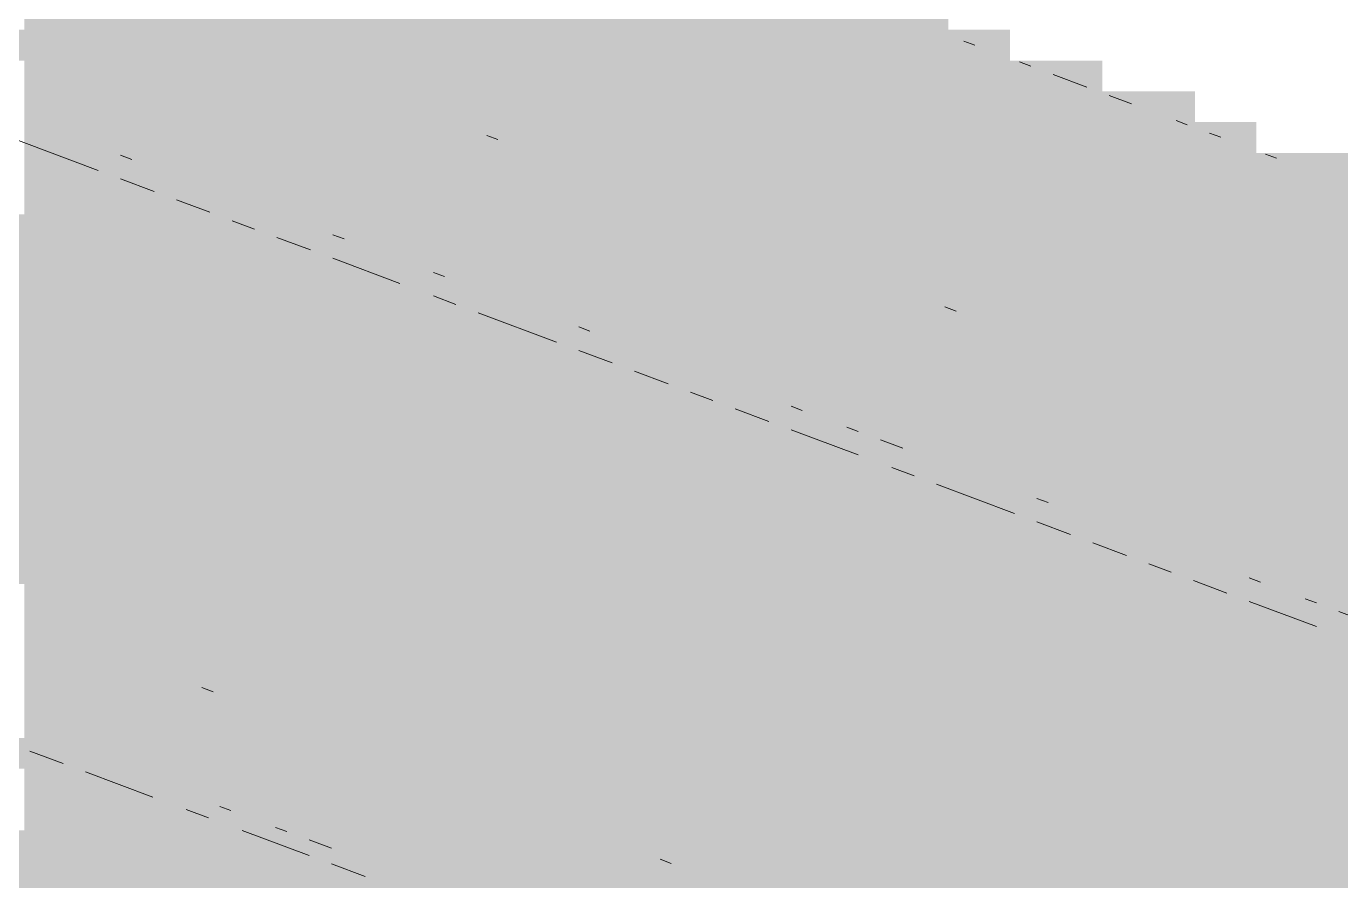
# Paper-space layout '03 3D Building and Roof' of a CAD drawing. Header units: millimetres. Extents: x 5 to 415, y 5 to 292.
# Drawn here: x 186.5 to 193.81, y 107.26 to 112.02 of the extents above; entities that cross this region are included whole.
import ezdxf

# ---------------------------------------------------------------- set-up
doc = ezdxf.new("R2010")
doc.units = ezdxf.units.MM
doc.layers.add('EXISTING', color=7, linetype='Continuous')
doc.layers.add('IMAGES', color=7, linetype='Continuous')

# ---------------------------------------------------------------- blocks, each defined once
blk = doc.blocks.new('SHEET_03')
at = {"layer": 'EXISTING', "color": 250, "lineweight": 9}
for p, q in [((191.715, 111.9367), (191.7772, 111.9134)), ((192.0258, 111.8203), (192.088, 111.797)), ((192.2123, 111.7504), (192.3988, 111.6806)), ((192.5231, 111.634), (192.6475, 111.5874)), ((186.8993, 111.2166), (186.2153, 111.4728)), ((192.8961, 111.4943), (192.9583, 111.471)), ((189.1229, 111.3887), (189.0607, 111.412)), ((193.0826, 111.4244), (193.1448, 111.4011)), ((187.0237, 111.3011), (187.0858, 111.2778)), ((193.3934, 111.308), (193.4556, 111.2847)), ((187.2102, 111.1001), (187.0237, 111.17)), ((187.5211, 110.9836), (187.3345, 111.0535)), ((187.7698, 110.8905), (187.6454, 110.937)), ((188.0807, 110.774), (187.8941, 110.8439)), ((188.205, 110.8585), (188.2672, 110.8352)), ((188.5781, 110.5877), (188.205, 110.7274)), ((188.7646, 110.6489), (188.8268, 110.6256)), ((188.889, 110.4712), (188.7646, 110.5178)), ((189.4486, 110.2616), (189.0133, 110.4246)), ((191.6722, 110.4337), (191.61, 110.457)), ((189.5729, 110.3461), (189.6351, 110.3228)), ((189.7595, 110.1451), (189.5729, 110.215)), ((190.0704, 110.0287), (189.8838, 110.0985)), ((190.3191, 109.9355), (190.1947, 109.9821)), ((190.63, 109.819), (190.4434, 109.8889)), ((190.7543, 109.9035), (190.8165, 109.8803)), ((191.1274, 109.6327), (190.7543, 109.7724)), ((191.0652, 109.7871), (191.1274, 109.7638)), ((191.2517, 109.7172), (191.3761, 109.6706)), ((191.4383, 109.5162), (191.3139, 109.5628)), ((191.9979, 109.3066), (191.5626, 109.4696)), ((192.1222, 109.3911), (192.1844, 109.3678)), ((192.3088, 109.1901), (192.1222, 109.26)), ((192.6197, 109.0737), (192.4331, 109.1435)), ((192.8684, 108.9805), (192.744, 109.0271)), ((193.1793, 108.864), (192.9927, 108.9339)), ((193.3036, 108.9486), (193.3658, 108.9253)), ((193.6767, 108.6777), (193.3036, 108.8175)), ((193.6145, 108.8321), (193.6767, 108.8088)), ((193.801, 108.7622), (193.9254, 108.7156)), ((187.5384, 108.3144), (187.4763, 108.3377)), ((186.7052, 107.9149), (186.5187, 107.9847)), ((187.2026, 107.7285), (186.8296, 107.8683)), ((187.5135, 107.6121), (187.3892, 107.6587)), ((187.5757, 107.6762), (187.6379, 107.6529)), ((188.0731, 107.4024), (187.7, 107.5422)), ((187.8866, 107.5597), (187.9488, 107.5364)), ((188.0731, 107.4898), (188.1975, 107.4433)), ((188.384, 107.286), (188.1975, 107.3559)), ((190.0877, 107.3594), (190.0256, 107.3827))]:
    blk.add_line(p, q, dxfattribs=at)
at = {"layer": 'IMAGES', "color": 7}
for points in [[(186.4889, 112), (186.6603, 112), (186.4889, 112.1714), (186.6603, 112.1714)], [(186.6603, 112), (186.8316, 112), (186.6603, 112.1714), (186.8316, 112.1714)], [(186.8316, 112), (187.003, 112), (186.8316, 112.1714), (187.003, 112.1714)], [(187.003, 112), (187.1743, 112), (187.003, 112.1714), (187.1743, 112.1714)], [(187.1743, 112), (187.3457, 112), (187.1743, 112.1714), (187.3457, 112.1714)], [(187.3457, 112), (187.5171, 112), (187.3457, 112.1714), (187.5171, 112.1714)], [(187.5171, 112), (188.0312, 112), (187.5171, 112.1714), (188.0312, 112.1714)], [(188.0312, 111.8286), (188.2025, 111.8286), (188.0312, 112.1714), (188.2025, 112.1714)], [(188.2025, 112), (190.6016, 112), (188.2025, 112.1714), (190.6016, 112.1714)], [(190.6016, 112), (190.9443, 112), (190.6016, 112.1714), (190.9443, 112.1714)], [(190.9443, 111.8286), (191.1157, 111.8286), (190.9443, 112.1714), (191.1157, 112.1714)], [(191.1157, 112), (191.2871, 112), (191.1157, 112.1714), (191.2871, 112.1714)], [(191.2871, 112), (191.4584, 112), (191.2871, 112.1714), (191.4584, 112.1714)], [(191.4584, 112), (191.6298, 112), (191.4584, 112.1714), (191.6298, 112.1714)], [(185.9748, 111.8286), (187.003, 111.8286), (185.9748, 112), (187.003, 112)], [(187.003, 111.8286), (187.1743, 111.8286), (187.003, 112), (187.1743, 112)], [(187.1743, 111.8286), (187.3457, 111.8286), (187.1743, 112), (187.3457, 112)], [(187.3457, 111.8286), (187.5171, 111.8286), (187.3457, 112), (187.5171, 112)], [(187.5171, 111.8286), (187.6884, 111.8286), (187.5171, 112), (187.6884, 112)], [(187.6884, 111.8286), (187.8598, 111.8286), (187.6884, 112), (187.8598, 112)], [(187.8598, 111.8286), (188.0312, 111.8286), (187.8598, 112), (188.0312, 112)], [(188.2025, 111.8286), (188.3739, 111.8286), (188.2025, 112), (188.3739, 112)], [(188.3739, 111.8286), (188.5453, 111.8286), (188.3739, 112), (188.5453, 112)], [(188.5453, 111.8286), (190.9443, 111.8286), (188.5453, 112), (190.9443, 112)], [(191.1157, 111.8286), (191.4584, 111.8286), (191.1157, 112), (191.4584, 112)], [(191.4584, 111.8286), (191.8012, 111.8286), (191.4584, 112), (191.8012, 112)], [(191.8012, 111.8286), (191.9725, 111.8286), (191.8012, 112), (191.9725, 112)], [(186.4889, 111.6571), (187.3457, 111.6571), (186.4889, 111.8286), (187.3457, 111.8286)], [(187.3457, 111.6571), (187.8598, 111.6571), (187.3457, 111.8286), (187.8598, 111.8286)], [(187.8598, 111.6571), (188.0312, 111.6571), (187.8598, 111.8286), (188.0312, 111.8286)], [(188.0312, 111.6571), (188.2025, 111.6571), (188.0312, 111.8286), (188.2025, 111.8286)], [(188.2025, 111.6571), (188.3739, 111.6571), (188.2025, 111.8286), (188.3739, 111.8286)], [(188.3739, 111.6571), (188.5453, 111.6571), (188.3739, 111.8286), (188.5453, 111.8286)], [(188.5453, 111.6571), (188.888, 111.6571), (188.5453, 111.8286), (188.888, 111.8286)], [(188.888, 111.6571), (189.0593, 111.6571), (188.888, 111.8286), (189.0593, 111.8286)], [(189.0593, 111.6571), (191.4584, 111.6571), (189.0593, 111.8286), (191.4584, 111.8286)], [(191.4584, 111.6571), (191.9725, 111.6571), (191.4584, 111.8286), (191.9725, 111.8286)], [(191.9725, 111.6571), (192.1439, 111.6571), (191.9725, 111.8286), (192.1439, 111.8286)], [(192.1439, 111.6571), (192.3152, 111.6571), (192.1439, 111.8286), (192.3152, 111.8286)], [(192.3152, 111.6571), (192.4866, 111.6571), (192.3152, 111.8286), (192.4866, 111.8286)], [(186.4889, 111.4857), (186.6603, 111.4857), (186.4889, 111.6571), (186.6603, 111.6571)], [(186.6603, 111.4857), (186.8316, 111.4857), (186.6603, 111.6571), (186.8316, 111.6571)], [(186.8316, 111.3143), (187.003, 111.3143), (186.8316, 111.6571), (187.003, 111.6571)], [(187.003, 111.4857), (187.1743, 111.4857), (187.003, 111.6571), (187.1743, 111.6571)], [(187.1743, 111.4857), (188.0312, 111.4857), (187.1743, 111.6571), (188.0312, 111.6571)], [(188.0312, 111.4857), (188.2025, 111.4857), (188.0312, 111.6571), (188.2025, 111.6571)], [(188.2025, 111.4857), (188.3739, 111.4857), (188.2025, 111.6571), (188.3739, 111.6571)], [(188.3739, 111.4857), (188.5453, 111.4857), (188.3739, 111.6571), (188.5453, 111.6571)], [(188.5453, 111.4857), (188.7166, 111.4857), (188.5453, 111.6571), (188.7166, 111.6571)], [(188.7166, 111.4857), (188.888, 111.4857), (188.7166, 111.6571), (188.888, 111.6571)], [(188.888, 111.4857), (189.4021, 111.4857), (188.888, 111.6571), (189.4021, 111.6571)], [(189.4021, 111.4857), (191.8012, 111.4857), (189.4021, 111.6571), (191.8012, 111.6571)], [(191.8012, 111.4857), (191.9725, 111.4857), (191.8012, 111.6571), (191.9725, 111.6571)], [(191.9725, 111.4857), (192.3152, 111.4857), (191.9725, 111.6571), (192.3152, 111.6571)], [(192.3152, 111.4857), (192.4866, 111.4857), (192.3152, 111.6571), (192.4866, 111.6571)], [(192.4866, 111.4857), (192.658, 111.4857), (192.4866, 111.6571), (192.658, 111.6571)], [(192.658, 111.4857), (192.8293, 111.4857), (192.658, 111.6571), (192.8293, 111.6571)], [(192.8293, 111.4857), (193.0007, 111.4857), (192.8293, 111.6571), (193.0007, 111.6571)], [(186.4889, 111.1429), (186.8316, 111.1429), (186.4889, 111.4857), (186.8316, 111.4857)], [(187.003, 111.3143), (187.1743, 111.3143), (187.003, 111.4857), (187.1743, 111.4857)], [(187.1743, 111.3143), (187.5171, 111.3143), (187.1743, 111.4857), (187.5171, 111.4857)], [(187.5171, 111.3143), (188.3739, 111.3143), (187.5171, 111.4857), (188.3739, 111.4857)], [(188.3739, 111.3143), (188.5453, 111.3143), (188.3739, 111.4857), (188.5453, 111.4857)], [(188.5453, 111.3143), (188.888, 111.3143), (188.5453, 111.4857), (188.888, 111.4857)], [(188.888, 111.3143), (189.0593, 111.3143), (188.888, 111.4857), (189.0593, 111.4857)], [(189.0593, 111.3143), (189.2307, 111.3143), (189.0593, 111.4857), (189.2307, 111.4857)], [(189.2307, 111.3143), (189.4021, 111.3143), (189.2307, 111.4857), (189.4021, 111.4857)], [(189.4021, 111.3143), (189.7448, 111.3143), (189.4021, 111.4857), (189.7448, 111.4857)], [(189.7448, 111.3143), (192.3152, 111.3143), (189.7448, 111.4857), (192.3152, 111.4857)], [(192.3152, 111.3143), (193.0007, 111.3143), (192.3152, 111.4857), (193.0007, 111.4857)], [(193.0007, 111.3143), (193.1721, 111.3143), (193.0007, 111.4857), (193.1721, 111.4857)], [(193.1721, 111.3143), (193.3434, 111.3143), (193.1721, 111.4857), (193.3434, 111.4857)], [(186.8316, 111.1429), (187.003, 111.1429), (186.8316, 111.3143), (187.003, 111.3143)], [(187.003, 111.1429), (187.1743, 111.1429), (187.003, 111.3143), (187.1743, 111.3143)], [(187.1743, 111.1429), (187.3457, 111.1429), (187.1743, 111.3143), (187.3457, 111.3143)], [(187.3457, 111.1429), (187.5171, 111.1429), (187.3457, 111.3143), (187.5171, 111.3143)], [(187.5171, 111.1429), (187.8598, 111.1429), (187.5171, 111.3143), (187.8598, 111.3143)], [(187.8598, 111.1429), (188.888, 111.1429), (187.8598, 111.3143), (188.888, 111.3143)], [(188.888, 111.1429), (189.0593, 111.1429), (188.888, 111.3143), (189.0593, 111.3143)], [(189.0593, 111.1429), (189.2307, 111.1429), (189.0593, 111.3143), (189.2307, 111.3143)], [(189.2307, 111.1429), (189.4021, 111.1429), (189.2307, 111.3143), (189.4021, 111.3143)], [(189.4021, 111.1429), (189.5734, 111.1429), (189.4021, 111.3143), (189.5734, 111.3143)], [(189.5734, 111.1429), (189.7448, 111.1429), (189.5734, 111.3143), (189.7448, 111.3143)], [(189.7448, 111.1429), (190.2589, 111.1429), (189.7448, 111.3143), (190.2589, 111.3143)], [(190.2589, 111.1429), (190.4302, 111.1429), (190.2589, 111.3143), (190.4302, 111.3143)], [(190.4302, 111.1429), (193.0007, 111.1429), (190.4302, 111.3143), (193.0007, 111.3143)], [(193.0007, 111.1429), (193.1721, 111.1429), (193.0007, 111.3143), (193.1721, 111.3143)], [(193.1721, 111.1429), (193.3434, 111.1429), (193.1721, 111.3143), (193.3434, 111.3143)], [(193.3434, 111.1429), (193.5148, 111.1429), (193.3434, 111.3143), (193.5148, 111.3143)], [(193.5148, 111.1429), (193.6861, 111.1429), (193.5148, 111.3143), (193.6861, 111.3143)], [(193.6861, 111.1429), (193.8575, 111.1429), (193.6861, 111.3143), (193.8575, 111.3143)], [(186.4889, 110.9714), (186.6603, 110.9714), (186.4889, 111.1429), (186.6603, 111.1429)], [(186.6603, 110.9714), (186.8316, 110.9714), (186.6603, 111.1429), (186.8316, 111.1429)], [(186.8316, 110.9714), (187.003, 110.9714), (186.8316, 111.1429), (187.003, 111.1429)], [(187.003, 110.9714), (187.5171, 110.9714), (187.003, 111.1429), (187.5171, 111.1429)], [(187.5171, 110.9714), (187.6884, 110.9714), (187.5171, 111.1429), (187.6884, 111.1429)], [(187.6884, 110.9714), (187.8598, 110.9714), (187.6884, 111.1429), (187.8598, 111.1429)], [(187.8598, 110.9714), (188.0312, 110.9714), (187.8598, 111.1429), (188.0312, 111.1429)], [(188.0312, 110.9714), (188.2025, 110.9714), (188.0312, 111.1429), (188.2025, 111.1429)], [(188.2025, 110.9714), (188.3739, 110.9714), (188.2025, 111.1429), (188.3739, 111.1429)], [(188.3739, 110.9714), (189.4021, 110.9714), (188.3739, 111.1429), (189.4021, 111.1429)], [(189.4021, 110.9714), (189.5734, 110.9714), (189.4021, 111.1429), (189.5734, 111.1429)], [(189.5734, 110.9714), (189.7448, 110.9714), (189.5734, 111.1429), (189.7448, 111.1429)], [(189.7448, 110.9714), (189.9162, 110.9714), (189.7448, 111.1429), (189.9162, 111.1429)], [(189.9162, 110.9714), (190.0875, 110.9714), (189.9162, 111.1429), (190.0875, 111.1429)], [(190.0875, 110.9714), (190.2589, 110.9714), (190.0875, 111.1429), (190.2589, 111.1429)], [(190.2589, 110.9714), (190.4302, 110.9714), (190.2589, 111.1429), (190.4302, 111.1429)], [(190.4302, 110.9714), (190.773, 110.9714), (190.4302, 111.1429), (190.773, 111.1429)], [(190.773, 110.9714), (193.1721, 110.9714), (190.773, 111.1429), (193.1721, 111.1429)], [(193.1721, 110.9714), (193.5148, 110.9714), (193.1721, 111.1429), (193.5148, 111.1429)], [(193.5148, 110.9714), (193.6861, 110.9714), (193.5148, 111.1429), (193.6861, 111.1429)], [(193.6861, 110.9714), (194.0289, 110.9714), (193.6861, 111.1429), (194.0289, 111.1429)], [(181.5194, 110.8), (186.6603, 110.8), (181.5194, 110.9714), (186.6603, 110.9714)], [(186.6603, 110.8), (187.003, 110.8), (186.6603, 110.9714), (187.003, 110.9714)], [(187.003, 110.8), (187.1743, 110.8), (187.003, 110.9714), (187.1743, 110.9714)], [(187.1743, 110.8), (187.3457, 110.8), (187.1743, 110.9714), (187.3457, 110.9714)], [(187.3457, 110.8), (187.6884, 110.8), (187.3457, 110.9714), (187.6884, 110.9714)], [(187.6884, 110.8), (187.8598, 110.8), (187.6884, 110.9714), (187.8598, 110.9714)], [(187.8598, 110.6286), (188.0312, 110.6286), (187.8598, 110.9714), (188.0312, 110.9714)], [(188.0312, 110.6286), (188.2025, 110.6286), (188.0312, 110.9714), (188.2025, 110.9714)], [(188.2025, 110.8), (188.3739, 110.8), (188.2025, 110.9714), (188.3739, 110.9714)], [(188.3739, 110.8), (188.7166, 110.8), (188.3739, 110.9714), (188.7166, 110.9714)], [(188.7166, 110.8), (188.888, 110.8), (188.7166, 110.9714), (188.888, 110.9714)], [(188.888, 110.8), (189.5734, 110.8), (188.888, 110.9714), (189.5734, 110.9714)], [(189.5734, 110.8), (189.9162, 110.8), (189.5734, 110.9714), (189.9162, 110.9714)], [(189.9162, 110.8), (190.0875, 110.8), (189.9162, 110.9714), (190.0875, 110.9714)], [(190.0875, 110.8), (190.2589, 110.8), (190.0875, 110.9714), (190.2589, 110.9714)], [(190.2589, 110.8), (190.4302, 110.8), (190.2589, 110.9714), (190.4302, 110.9714)], [(190.4302, 110.8), (190.6016, 110.8), (190.4302, 110.9714), (190.6016, 110.9714)], [(190.6016, 110.8), (190.773, 110.8), (190.6016, 110.9714), (190.773, 110.9714)], [(190.773, 110.8), (191.1157, 110.8), (190.773, 110.9714), (191.1157, 110.9714)], [(191.1157, 110.8), (191.2871, 110.8), (191.1157, 110.9714), (191.2871, 110.9714)], [(191.2871, 110.8), (193.6861, 110.8), (191.2871, 110.9714), (193.6861, 110.9714)], [(193.6861, 110.8), (194.3716, 110.8), (193.6861, 110.9714), (194.3716, 110.9714)], [(182.0335, 110.6286), (187.1743, 110.6286), (182.0335, 110.8), (187.1743, 110.8)], [(187.1743, 110.6286), (187.3457, 110.6286), (187.1743, 110.8), (187.3457, 110.8)], [(187.3457, 110.6286), (187.5171, 110.6286), (187.3457, 110.8), (187.5171, 110.8)], [(187.5171, 110.6286), (187.6884, 110.6286), (187.5171, 110.8), (187.6884, 110.8)], [(187.6884, 110.6286), (187.8598, 110.6286), (187.6884, 110.8), (187.8598, 110.8)], [(188.2025, 110.6286), (188.3739, 110.6286), (188.2025, 110.8), (188.3739, 110.8)], [(188.3739, 110.6286), (188.5453, 110.6286), (188.3739, 110.8), (188.5453, 110.8)], [(188.5453, 110.6286), (188.7166, 110.6286), (188.5453, 110.8), (188.7166, 110.8)], [(188.7166, 110.6286), (188.888, 110.6286), (188.7166, 110.8), (188.888, 110.8)], [(188.888, 110.6286), (189.0593, 110.6286), (188.888, 110.8), (189.0593, 110.8)], [(189.0593, 110.6286), (189.4021, 110.6286), (189.0593, 110.8), (189.4021, 110.8)], [(189.4021, 110.6286), (190.2589, 110.6286), (189.4021, 110.8), (190.2589, 110.8)], [(190.2589, 110.6286), (190.4302, 110.6286), (190.2589, 110.8), (190.4302, 110.8)], [(190.4302, 110.6286), (190.6016, 110.6286), (190.4302, 110.8), (190.6016, 110.8)], [(190.6016, 110.6286), (190.773, 110.6286), (190.6016, 110.8), (190.773, 110.8)], [(190.773, 110.6286), (190.9443, 110.6286), (190.773, 110.8), (190.9443, 110.8)], [(190.9443, 110.6286), (191.1157, 110.6286), (190.9443, 110.8), (191.1157, 110.8)], [(191.1157, 110.6286), (191.2871, 110.6286), (191.1157, 110.8), (191.2871, 110.8)], [(191.2871, 110.6286), (191.6298, 110.6286), (191.2871, 110.8), (191.6298, 110.8)], [(191.6298, 110.6286), (191.8012, 110.6286), (191.6298, 110.8), (191.8012, 110.8)], [(191.8012, 110.6286), (194.2002, 110.6286), (191.8012, 110.8), (194.2002, 110.8)], [(182.0335, 110.4571), (187.6884, 110.4571), (182.0335, 110.6286), (187.6884, 110.6286)], [(187.6884, 110.4571), (187.8598, 110.4571), (187.6884, 110.6286), (187.8598, 110.6286)], [(187.8598, 110.4571), (188.0312, 110.4571), (187.8598, 110.6286), (188.0312, 110.6286)], [(188.0312, 110.4571), (188.2025, 110.4571), (188.0312, 110.6286), (188.2025, 110.6286)], [(188.2025, 110.4571), (188.3739, 110.4571), (188.2025, 110.6286), (188.3739, 110.6286)], [(188.3739, 110.4571), (188.7166, 110.4571), (188.3739, 110.6286), (188.7166, 110.6286)], [(188.7166, 110.4571), (188.888, 110.4571), (188.7166, 110.6286), (188.888, 110.6286)], [(188.888, 110.4571), (189.0593, 110.4571), (188.888, 110.6286), (189.0593, 110.6286)], [(189.0593, 110.4571), (189.4021, 110.4571), (189.0593, 110.6286), (189.4021, 110.6286)], [(189.4021, 110.4571), (189.7448, 110.4571), (189.4021, 110.6286), (189.7448, 110.6286)], [(189.7448, 110.4571), (190.773, 110.4571), (189.7448, 110.6286), (190.773, 110.6286)], [(190.773, 110.4571), (191.1157, 110.4571), (190.773, 110.6286), (191.1157, 110.6286)], [(191.1157, 110.4571), (191.2871, 110.4571), (191.1157, 110.6286), (191.2871, 110.6286)], [(191.2871, 110.4571), (191.4584, 110.4571), (191.2871, 110.6286), (191.4584, 110.6286)], [(191.4584, 110.4571), (191.6298, 110.4571), (191.4584, 110.6286), (191.6298, 110.6286)], [(191.6298, 110.4571), (191.8012, 110.4571), (191.6298, 110.6286), (191.8012, 110.6286)], [(191.8012, 110.4571), (191.9725, 110.4571), (191.8012, 110.6286), (191.9725, 110.6286)], [(191.9725, 110.4571), (192.1439, 110.4571), (191.9725, 110.6286), (192.1439, 110.6286)], [(192.1439, 110.4571), (194.7143, 110.4571), (192.1439, 110.6286), (194.7143, 110.6286)], [(182.5475, 110.2857), (188.0312, 110.2857), (182.5475, 110.4571), (188.0312, 110.4571)], [(188.0312, 110.2857), (188.2025, 110.2857), (188.0312, 110.4571), (188.2025, 110.4571)], [(188.2025, 110.2857), (188.5453, 110.2857), (188.2025, 110.4571), (188.5453, 110.4571)], [(188.5453, 110.2857), (188.7166, 110.2857), (188.5453, 110.4571), (188.7166, 110.4571)], [(188.7166, 110.2857), (188.888, 110.2857), (188.7166, 110.4571), (188.888, 110.4571)], [(188.888, 110.2857), (189.0593, 110.2857), (188.888, 110.4571), (189.0593, 110.4571)], [(189.0593, 110.2857), (189.2307, 110.2857), (189.0593, 110.4571), (189.2307, 110.4571)], [(189.2307, 110.2857), (189.4021, 110.2857), (189.2307, 110.4571), (189.4021, 110.4571)], [(189.4021, 110.2857), (189.7448, 110.2857), (189.4021, 110.4571), (189.7448, 110.4571)], [(189.7448, 110.2857), (189.9162, 110.2857), (189.7448, 110.4571), (189.9162, 110.4571)], [(189.9162, 110.2857), (190.2589, 110.2857), (189.9162, 110.4571), (190.2589, 110.4571)], [(190.2589, 110.2857), (191.1157, 110.2857), (190.2589, 110.4571), (191.1157, 110.4571)], [(191.1157, 110.2857), (191.2871, 110.2857), (191.1157, 110.4571), (191.2871, 110.4571)], [(191.2871, 110.2857), (191.4584, 110.2857), (191.2871, 110.4571), (191.4584, 110.4571)], [(191.4584, 110.2857), (191.6298, 110.2857), (191.4584, 110.4571), (191.6298, 110.4571)], [(191.6298, 110.2857), (191.8012, 110.2857), (191.6298, 110.4571), (191.8012, 110.4571)], [(191.8012, 110.2857), (191.9725, 110.2857), (191.8012, 110.4571), (191.9725, 110.4571)], [(191.9725, 110.2857), (192.1439, 110.2857), (191.9725, 110.4571), (192.1439, 110.4571)], [(192.1439, 110.2857), (192.4866, 110.2857), (192.1439, 110.4571), (192.4866, 110.4571)], [(192.4866, 110.2857), (192.658, 110.2857), (192.4866, 110.4571), (192.658, 110.4571)], [(192.658, 110.2857), (195.2284, 110.2857), (192.658, 110.4571), (195.2284, 110.4571)], [(183.4044, 110.1143), (188.7166, 110.1143), (183.4044, 110.2857), (188.7166, 110.2857)], [(188.7166, 110.1143), (188.888, 110.1143), (188.7166, 110.2857), (188.888, 110.2857)], [(188.888, 110.1143), (189.0593, 110.1143), (188.888, 110.2857), (189.0593, 110.2857)], [(189.0593, 110.1143), (189.2307, 110.1143), (189.0593, 110.2857), (189.2307, 110.2857)], [(189.2307, 110.1143), (189.4021, 110.1143), (189.2307, 110.2857), (189.4021, 110.2857)], [(189.4021, 110.1143), (189.5734, 110.1143), (189.4021, 110.2857), (189.5734, 110.2857)], [(189.5734, 110.1143), (189.7448, 110.1143), (189.5734, 110.2857), (189.7448, 110.2857)], [(189.7448, 110.1143), (189.9162, 110.1143), (189.7448, 110.2857), (189.9162, 110.2857)], [(189.9162, 110.1143), (190.0875, 110.1143), (189.9162, 110.2857), (190.0875, 110.2857)], [(190.0875, 110.1143), (190.2589, 110.1143), (190.0875, 110.2857), (190.2589, 110.2857)], [(190.2589, 110.1143), (190.4302, 110.1143), (190.2589, 110.2857), (190.4302, 110.2857)], [(190.4302, 110.1143), (190.6016, 110.1143), (190.4302, 110.2857), (190.6016, 110.2857)], [(190.6016, 110.1143), (191.6298, 110.1143), (190.6016, 110.2857), (191.6298, 110.2857)], [(191.6298, 110.1143), (191.8012, 110.1143), (191.6298, 110.2857), (191.8012, 110.2857)], [(191.8012, 110.1143), (191.9725, 110.1143), (191.8012, 110.2857), (191.9725, 110.2857)], [(191.9725, 110.1143), (192.1439, 110.1143), (191.9725, 110.2857), (192.1439, 110.2857)], [(192.1439, 110.1143), (192.3152, 110.1143), (192.1439, 110.2857), (192.3152, 110.2857)], [(192.3152, 110.1143), (192.4866, 110.1143), (192.3152, 110.2857), (192.4866, 110.2857)], [(192.4866, 110.1143), (192.658, 110.1143), (192.4866, 110.2857), (192.658, 110.2857)], [(192.658, 110.1143), (193.1721, 110.1143), (192.658, 110.2857), (193.1721, 110.2857)], [(193.1721, 110.1143), (195.7425, 110.1143), (193.1721, 110.2857), (195.7425, 110.2857)], [(183.7471, 109.9429), (188.888, 109.9429), (183.7471, 110.1143), (188.888, 110.1143)], [(188.888, 109.9429), (189.2307, 109.9429), (188.888, 110.1143), (189.2307, 110.1143)], [(189.2307, 109.9429), (189.4021, 109.9429), (189.2307, 110.1143), (189.4021, 110.1143)], [(189.4021, 109.9429), (189.5734, 109.9429), (189.4021, 110.1143), (189.5734, 110.1143)], [(189.5734, 109.9429), (189.7448, 109.9429), (189.5734, 110.1143), (189.7448, 110.1143)], [(189.7448, 109.9429), (189.9162, 109.9429), (189.7448, 110.1143), (189.9162, 110.1143)], [(189.9162, 109.9429), (190.0875, 109.9429), (189.9162, 110.1143), (190.0875, 110.1143)], [(190.0875, 109.9429), (190.2589, 109.9429), (190.0875, 110.1143), (190.2589, 110.1143)], [(190.2589, 109.7714), (190.4302, 109.7714), (190.2589, 110.1143), (190.4302, 110.1143)], [(190.4302, 109.9429), (190.6016, 109.9429), (190.4302, 110.1143), (190.6016, 110.1143)], [(190.6016, 109.9429), (190.773, 109.9429), (190.6016, 110.1143), (190.773, 110.1143)], [(190.773, 109.9429), (190.9443, 109.9429), (190.773, 110.1143), (190.9443, 110.1143)], [(190.9443, 109.9429), (191.1157, 109.9429), (190.9443, 110.1143), (191.1157, 110.1143)], [(191.1157, 109.9429), (191.9725, 109.9429), (191.1157, 110.1143), (191.9725, 110.1143)], [(191.9725, 109.9429), (192.1439, 109.9429), (191.9725, 110.1143), (192.1439, 110.1143)], [(192.1439, 109.9429), (192.3152, 109.9429), (192.1439, 110.1143), (192.3152, 110.1143)], [(192.3152, 109.9429), (192.4866, 109.9429), (192.3152, 110.1143), (192.4866, 110.1143)], [(192.4866, 109.9429), (192.658, 109.9429), (192.4866, 110.1143), (192.658, 110.1143)], [(192.658, 109.9429), (192.8293, 109.9429), (192.658, 110.1143), (192.8293, 110.1143)], [(192.8293, 109.9429), (193.0007, 109.9429), (192.8293, 110.1143), (193.0007, 110.1143)], [(193.0007, 109.9429), (193.1721, 109.9429), (193.0007, 110.1143), (193.1721, 110.1143)], [(193.1721, 109.9429), (193.3434, 109.9429), (193.1721, 110.1143), (193.3434, 110.1143)], [(193.3434, 109.9429), (193.5148, 109.9429), (193.3434, 110.1143), (193.5148, 110.1143)], [(193.5148, 109.9429), (196.0852, 109.9429), (193.5148, 110.1143), (196.0852, 110.1143)], [(184.2612, 109.7714), (189.4021, 109.7714), (184.2612, 109.9429), (189.4021, 109.9429)], [(189.4021, 109.7714), (189.5734, 109.7714), (189.4021, 109.9429), (189.5734, 109.9429)], [(189.5734, 109.7714), (189.7448, 109.7714), (189.5734, 109.9429), (189.7448, 109.9429)], [(189.7448, 109.7714), (189.9162, 109.7714), (189.7448, 109.9429), (189.9162, 109.9429)], [(189.9162, 109.7714), (190.0875, 109.7714), (189.9162, 109.9429), (190.0875, 109.9429)], [(190.0875, 109.7714), (190.2589, 109.7714), (190.0875, 109.9429), (190.2589, 109.9429)], [(190.4302, 109.7714), (190.9443, 109.7714), (190.4302, 109.9429), (190.9443, 109.9429)], [(190.9443, 109.7714), (191.1157, 109.7714), (190.9443, 109.9429), (191.1157, 109.9429)], [(191.1157, 109.7714), (191.2871, 109.7714), (191.1157, 109.9429), (191.2871, 109.9429)], [(191.2871, 109.7714), (191.4584, 109.7714), (191.2871, 109.9429), (191.4584, 109.9429)], [(191.4584, 109.7714), (192.4866, 109.7714), (191.4584, 109.9429), (192.4866, 109.9429)], [(192.4866, 109.7714), (192.8293, 109.7714), (192.4866, 109.9429), (192.8293, 109.9429)], [(192.8293, 109.7714), (193.0007, 109.7714), (192.8293, 109.9429), (193.0007, 109.9429)], [(193.0007, 109.7714), (193.1721, 109.7714), (193.0007, 109.9429), (193.1721, 109.9429)], [(193.1721, 109.7714), (193.3434, 109.7714), (193.1721, 109.9429), (193.3434, 109.9429)], [(193.3434, 109.7714), (193.5148, 109.7714), (193.3434, 109.9429), (193.5148, 109.9429)], [(193.5148, 109.7714), (194.0289, 109.7714), (193.5148, 109.9429), (194.0289, 109.9429)], [(184.6039, 109.6), (189.9162, 109.6), (184.6039, 109.7714), (189.9162, 109.7714)], [(189.9162, 109.6), (190.0875, 109.6), (189.9162, 109.7714), (190.0875, 109.7714)], [(190.0875, 109.6), (190.4302, 109.6), (190.0875, 109.7714), (190.4302, 109.7714)], [(190.4302, 109.6), (190.773, 109.6), (190.4302, 109.7714), (190.773, 109.7714)], [(190.773, 109.6), (190.9443, 109.6), (190.773, 109.7714), (190.9443, 109.7714)], [(190.9443, 109.6), (191.2871, 109.6), (190.9443, 109.7714), (191.2871, 109.7714)], [(191.2871, 109.4286), (191.4584, 109.4286), (191.2871, 109.7714), (191.4584, 109.7714)], [(191.4584, 109.6), (191.6298, 109.6), (191.4584, 109.7714), (191.6298, 109.7714)], [(191.6298, 109.6), (191.8012, 109.6), (191.6298, 109.7714), (191.8012, 109.7714)], [(191.8012, 109.6), (191.9725, 109.6), (191.8012, 109.7714), (191.9725, 109.7714)], [(191.9725, 109.6), (193.0007, 109.6), (191.9725, 109.7714), (193.0007, 109.7714)], [(193.0007, 109.6), (193.1721, 109.6), (193.0007, 109.7714), (193.1721, 109.7714)], [(193.1721, 109.6), (193.3434, 109.6), (193.1721, 109.7714), (193.3434, 109.7714)], [(193.3434, 109.6), (193.5148, 109.6), (193.3434, 109.7714), (193.5148, 109.7714)], [(193.5148, 109.6), (193.6861, 109.6), (193.5148, 109.7714), (193.6861, 109.7714)], [(193.6861, 109.6), (194.0289, 109.6), (193.6861, 109.7714), (194.0289, 109.7714)], [(185.118, 109.4286), (190.4302, 109.4286), (185.118, 109.6), (190.4302, 109.6)], [(190.4302, 109.4286), (190.773, 109.4286), (190.4302, 109.6), (190.773, 109.6)], [(190.773, 109.4286), (190.9443, 109.4286), (190.773, 109.6), (190.9443, 109.6)], [(190.9443, 109.4286), (191.1157, 109.4286), (190.9443, 109.6), (191.1157, 109.6)], [(191.1157, 109.4286), (191.2871, 109.4286), (191.1157, 109.6), (191.2871, 109.6)], [(191.4584, 109.2571), (191.6298, 109.2571), (191.4584, 109.6), (191.6298, 109.6)], [(191.6298, 109.4286), (191.8012, 109.4286), (191.6298, 109.6), (191.8012, 109.6)], [(191.8012, 109.4286), (191.9725, 109.4286), (191.8012, 109.6), (191.9725, 109.6)], [(191.9725, 109.4286), (192.1439, 109.4286), (191.9725, 109.6), (192.1439, 109.6)], [(192.1439, 109.4286), (192.3152, 109.4286), (192.1439, 109.6), (192.3152, 109.6)], [(192.3152, 109.4286), (192.4866, 109.4286), (192.3152, 109.6), (192.4866, 109.6)], [(192.4866, 109.4286), (193.3434, 109.4286), (192.4866, 109.6), (193.3434, 109.6)], [(193.3434, 109.4286), (193.6861, 109.4286), (193.3434, 109.6), (193.6861, 109.6)], [(193.6861, 109.4286), (193.8575, 109.4286), (193.6861, 109.6), (193.8575, 109.6)], [(185.4607, 109.2571), (190.9443, 109.2571), (185.4607, 109.4286), (190.9443, 109.4286)], [(190.9443, 109.2571), (191.2871, 109.2571), (190.9443, 109.4286), (191.2871, 109.4286)], [(191.2871, 109.2571), (191.4584, 109.2571), (191.2871, 109.4286), (191.4584, 109.4286)], [(191.6298, 109.2571), (191.8012, 109.2571), (191.6298, 109.4286), (191.8012, 109.4286)], [(191.8012, 109.2571), (191.9725, 109.2571), (191.8012, 109.4286), (191.9725, 109.4286)], [(191.9725, 109.2571), (192.1439, 109.2571), (191.9725, 109.4286), (192.1439, 109.4286)], [(192.1439, 109.2571), (192.3152, 109.2571), (192.1439, 109.4286), (192.3152, 109.4286)], [(192.3152, 109.2571), (192.4866, 109.2571), (192.3152, 109.4286), (192.4866, 109.4286)], [(192.4866, 109.2571), (192.658, 109.2571), (192.4866, 109.4286), (192.658, 109.4286)], [(192.658, 109.2571), (192.8293, 109.2571), (192.658, 109.4286), (192.8293, 109.4286)], [(192.8293, 109.2571), (193.8575, 109.2571), (192.8293, 109.4286), (193.8575, 109.4286)], [(185.9748, 109.0857), (191.2871, 109.0857), (185.9748, 109.2571), (191.2871, 109.2571)], [(191.2871, 109.0857), (191.6298, 109.0857), (191.2871, 109.2571), (191.6298, 109.2571)], [(191.6298, 109.0857), (191.8012, 109.0857), (191.6298, 109.2571), (191.8012, 109.2571)], [(191.8012, 109.0857), (191.9725, 109.0857), (191.8012, 109.2571), (191.9725, 109.2571)], [(191.9725, 109.0857), (192.1439, 109.0857), (191.9725, 109.2571), (192.1439, 109.2571)], [(192.1439, 109.0857), (192.3152, 109.0857), (192.1439, 109.2571), (192.3152, 109.2571)], [(192.3152, 109.0857), (192.4866, 109.0857), (192.3152, 109.2571), (192.4866, 109.2571)], [(192.4866, 109.0857), (192.658, 109.0857), (192.4866, 109.2571), (192.658, 109.2571)], [(192.658, 109.0857), (192.8293, 109.0857), (192.658, 109.2571), (192.8293, 109.2571)], [(192.8293, 109.0857), (193.0007, 109.0857), (192.8293, 109.2571), (193.0007, 109.2571)], [(193.0007, 109.0857), (193.1721, 109.0857), (193.0007, 109.2571), (193.1721, 109.2571)], [(193.1721, 109.0857), (193.5148, 109.0857), (193.1721, 109.2571), (193.5148, 109.2571)], [(193.5148, 109.0857), (194.2002, 109.0857), (193.5148, 109.2571), (194.2002, 109.2571)], [(186.3175, 108.9143), (186.6603, 108.9143), (186.3175, 109.0857), (186.6603, 109.0857)], [(186.6603, 108.9143), (191.8012, 108.9143), (186.6603, 109.0857), (191.8012, 109.0857)], [(191.8012, 108.9143), (191.9725, 108.9143), (191.8012, 109.0857), (191.9725, 109.0857)], [(191.9725, 108.9143), (192.3152, 108.9143), (191.9725, 109.0857), (192.3152, 109.0857)], [(192.3152, 108.9143), (192.4866, 108.9143), (192.3152, 109.0857), (192.4866, 109.0857)], [(192.4866, 108.9143), (192.658, 108.9143), (192.4866, 109.0857), (192.658, 109.0857)], [(192.658, 108.9143), (192.8293, 108.9143), (192.658, 109.0857), (192.8293, 109.0857)], [(192.8293, 108.9143), (193.1721, 108.9143), (192.8293, 109.0857), (193.1721, 109.0857)], [(193.1721, 108.9143), (193.5148, 108.9143), (193.1721, 109.0857), (193.5148, 109.0857)], [(193.5148, 108.9143), (193.6861, 108.9143), (193.5148, 109.0857), (193.6861, 109.0857)], [(193.6861, 108.9143), (193.8575, 108.9143), (193.6861, 109.0857), (193.8575, 109.0857)], [(186.4889, 108.7429), (186.6603, 108.7429), (186.4889, 108.9143), (186.6603, 108.9143)], [(186.6603, 108.7429), (186.8316, 108.7429), (186.6603, 108.9143), (186.8316, 108.9143)], [(186.8316, 108.5714), (187.003, 108.5714), (186.8316, 108.9143), (187.003, 108.9143)], [(187.003, 108.7429), (187.1743, 108.7429), (187.003, 108.9143), (187.1743, 108.9143)], [(187.1743, 108.7429), (192.3152, 108.7429), (187.1743, 108.9143), (192.3152, 108.9143)], [(192.3152, 108.7429), (192.4866, 108.7429), (192.3152, 108.9143), (192.4866, 108.9143)], [(192.4866, 108.7429), (192.658, 108.7429), (192.4866, 108.9143), (192.658, 108.9143)], [(192.658, 108.7429), (192.8293, 108.7429), (192.658, 108.9143), (192.8293, 108.9143)], [(192.8293, 108.7429), (193.0007, 108.7429), (192.8293, 108.9143), (193.0007, 108.9143)], [(193.0007, 108.7429), (193.1721, 108.7429), (193.0007, 108.9143), (193.1721, 108.9143)], [(193.1721, 108.7429), (193.3434, 108.7429), (193.1721, 108.9143), (193.3434, 108.9143)], [(193.3434, 108.7429), (193.5148, 108.7429), (193.3434, 108.9143), (193.5148, 108.9143)], [(193.5148, 108.7429), (193.6861, 108.7429), (193.5148, 108.9143), (193.6861, 108.9143)], [(193.6861, 108.7429), (193.8575, 108.7429), (193.6861, 108.9143), (193.8575, 108.9143)], [(186.4889, 108.5714), (186.6603, 108.5714), (186.4889, 108.7429), (186.6603, 108.7429)], [(186.6603, 108.5714), (186.8316, 108.5714), (186.6603, 108.7429), (186.8316, 108.7429)], [(187.003, 108.5714), (187.1743, 108.5714), (187.003, 108.7429), (187.1743, 108.7429)], [(187.1743, 108.4), (187.3457, 108.4), (187.1743, 108.7429), (187.3457, 108.7429)], [(187.3457, 108.5714), (192.658, 108.5714), (187.3457, 108.7429), (192.658, 108.7429)], [(192.658, 108.5714), (193.0007, 108.5714), (192.658, 108.7429), (193.0007, 108.7429)], [(193.0007, 108.5714), (193.1721, 108.5714), (193.0007, 108.7429), (193.1721, 108.7429)], [(193.1721, 108.5714), (193.3434, 108.5714), (193.1721, 108.7429), (193.3434, 108.7429)], [(193.3434, 108.5714), (193.5148, 108.5714), (193.3434, 108.7429), (193.5148, 108.7429)], [(193.5148, 108.5714), (193.6861, 108.5714), (193.5148, 108.7429), (193.6861, 108.7429)], [(193.6861, 108.5714), (194.0289, 108.5714), (193.6861, 108.7429), (194.0289, 108.7429)], [(186.4889, 108.2286), (186.6603, 108.2286), (186.4889, 108.5714), (186.6603, 108.5714)], [(186.6603, 108.4), (187.003, 108.4), (186.6603, 108.5714), (187.003, 108.5714)], [(187.003, 108.4), (187.1743, 108.4), (187.003, 108.5714), (187.1743, 108.5714)], [(187.3457, 108.4), (187.5171, 108.4), (187.3457, 108.5714), (187.5171, 108.5714)], [(187.5171, 108.4), (188.0312, 108.4), (187.5171, 108.5714), (188.0312, 108.5714)], [(188.0312, 108.4), (193.3434, 108.4), (188.0312, 108.5714), (193.3434, 108.5714)], [(193.3434, 108.4), (193.5148, 108.4), (193.3434, 108.5714), (193.5148, 108.5714)], [(193.5148, 108.4), (193.6861, 108.4), (193.5148, 108.5714), (193.6861, 108.5714)], [(193.6861, 108.4), (193.8575, 108.4), (193.6861, 108.5714), (193.8575, 108.5714)], [(186.6603, 108.2286), (187.003, 108.2286), (186.6603, 108.4), (187.003, 108.4)], [(187.003, 108.0571), (187.1743, 108.0571), (187.003, 108.4), (187.1743, 108.4)], [(187.1743, 108.2286), (187.3457, 108.2286), (187.1743, 108.4), (187.3457, 108.4)], [(187.3457, 108.2286), (187.5171, 108.2286), (187.3457, 108.4), (187.5171, 108.4)], [(187.5171, 108.2286), (187.6884, 108.2286), (187.5171, 108.4), (187.6884, 108.4)], [(187.6884, 108.2286), (187.8598, 108.2286), (187.6884, 108.4), (187.8598, 108.4)], [(187.8598, 108.2286), (188.0312, 108.2286), (187.8598, 108.4), (188.0312, 108.4)], [(188.0312, 108.0571), (188.2025, 108.0571), (188.0312, 108.4), (188.2025, 108.4)], [(188.2025, 108.2286), (193.5148, 108.2286), (188.2025, 108.4), (193.5148, 108.4)], [(193.5148, 108.2286), (193.8575, 108.2286), (193.5148, 108.4), (193.8575, 108.4)], [(186.4889, 108.0571), (186.6603, 108.0571), (186.4889, 108.2286), (186.6603, 108.2286)], [(186.6603, 108.0571), (186.8316, 108.0571), (186.6603, 108.2286), (186.8316, 108.2286)], [(186.8316, 108.0571), (187.003, 108.0571), (186.8316, 108.2286), (187.003, 108.2286)], [(187.1743, 108.0571), (187.6884, 108.0571), (187.1743, 108.2286), (187.6884, 108.2286)], [(187.6884, 108.0571), (187.8598, 108.0571), (187.6884, 108.2286), (187.8598, 108.2286)], [(187.8598, 108.0571), (188.0312, 108.0571), (187.8598, 108.2286), (188.0312, 108.2286)], [(188.2025, 108.0571), (188.3739, 108.0571), (188.2025, 108.2286), (188.3739, 108.2286)], [(188.3739, 108.0571), (188.5453, 108.0571), (188.3739, 108.2286), (188.5453, 108.2286)], [(188.5453, 108.0571), (188.888, 108.0571), (188.5453, 108.2286), (188.888, 108.2286)], [(188.888, 108.0571), (194.0289, 108.0571), (188.888, 108.2286), (194.0289, 108.2286)], [(186.3175, 107.8857), (186.8316, 107.8857), (186.3175, 108.0571), (186.8316, 108.0571)], [(186.8316, 107.8857), (187.003, 107.8857), (186.8316, 108.0571), (187.003, 108.0571)], [(187.003, 107.8857), (187.1743, 107.8857), (187.003, 108.0571), (187.1743, 108.0571)], [(187.1743, 107.8857), (187.3457, 107.8857), (187.1743, 108.0571), (187.3457, 108.0571)], [(187.3457, 107.8857), (187.5171, 107.8857), (187.3457, 108.0571), (187.5171, 108.0571)], [(187.5171, 107.8857), (187.6884, 107.8857), (187.5171, 108.0571), (187.6884, 108.0571)], [(187.6884, 107.8857), (188.0312, 107.8857), (187.6884, 108.0571), (188.0312, 108.0571)], [(188.0312, 107.8857), (188.2025, 107.8857), (188.0312, 108.0571), (188.2025, 108.0571)], [(188.2025, 107.8857), (188.3739, 107.8857), (188.2025, 108.0571), (188.3739, 108.0571)], [(188.3739, 107.8857), (188.5453, 107.8857), (188.3739, 108.0571), (188.5453, 108.0571)], [(188.5453, 107.8857), (188.7166, 107.8857), (188.5453, 108.0571), (188.7166, 108.0571)], [(188.7166, 107.8857), (188.888, 107.8857), (188.7166, 108.0571), (188.888, 108.0571)], [(188.888, 107.8857), (189.0593, 107.8857), (188.888, 108.0571), (189.0593, 108.0571)], [(189.0593, 107.8857), (189.4021, 107.8857), (189.0593, 108.0571), (189.4021, 108.0571)], [(189.4021, 107.8857), (194.543, 107.8857), (189.4021, 108.0571), (194.543, 108.0571)], [(186.4889, 107.7143), (186.8316, 107.7143), (186.4889, 107.8857), (186.8316, 107.8857)], [(186.8316, 107.7143), (187.003, 107.7143), (186.8316, 107.8857), (187.003, 107.8857)], [(187.003, 107.7143), (187.1743, 107.7143), (187.003, 107.8857), (187.1743, 107.8857)], [(187.1743, 107.7143), (187.3457, 107.7143), (187.1743, 107.8857), (187.3457, 107.8857)], [(187.3457, 107.7143), (187.5171, 107.7143), (187.3457, 107.8857), (187.5171, 107.8857)], [(187.5171, 107.7143), (188.3739, 107.7143), (187.5171, 107.8857), (188.3739, 107.8857)], [(188.3739, 107.7143), (188.5453, 107.7143), (188.3739, 107.8857), (188.5453, 107.8857)], [(188.5453, 107.7143), (188.7166, 107.7143), (188.5453, 107.8857), (188.7166, 107.8857)], [(188.7166, 107.7143), (189.2307, 107.7143), (188.7166, 107.8857), (189.2307, 107.8857)], [(189.2307, 107.7143), (189.4021, 107.7143), (189.2307, 107.8857), (189.4021, 107.8857)], [(189.4021, 107.7143), (189.7448, 107.7143), (189.4021, 107.8857), (189.7448, 107.8857)], [(189.7448, 107.7143), (194.8857, 107.7143), (189.7448, 107.8857), (194.8857, 107.8857)], [(186.4889, 107.5429), (186.6603, 107.5429), (186.4889, 107.7143), (186.6603, 107.7143)], [(186.6603, 107.5429), (186.8316, 107.5429), (186.6603, 107.7143), (186.8316, 107.7143)], [(186.8316, 107.5429), (187.003, 107.5429), (186.8316, 107.7143), (187.003, 107.7143)], [(187.003, 107.5429), (187.1743, 107.5429), (187.003, 107.7143), (187.1743, 107.7143)], [(187.1743, 107.5429), (187.8598, 107.5429), (187.1743, 107.7143), (187.8598, 107.7143)], [(187.8598, 107.5429), (188.0312, 107.5429), (187.8598, 107.7143), (188.0312, 107.7143)], [(188.0312, 107.5429), (188.2025, 107.5429), (188.0312, 107.7143), (188.2025, 107.7143)], [(188.2025, 107.5429), (188.7166, 107.5429), (188.2025, 107.7143), (188.7166, 107.7143)], [(188.7166, 107.5429), (188.888, 107.5429), (188.7166, 107.7143), (188.888, 107.7143)], [(188.888, 107.5429), (189.0593, 107.5429), (188.888, 107.7143), (189.0593, 107.7143)], [(189.0593, 107.5429), (189.2307, 107.5429), (189.0593, 107.7143), (189.2307, 107.7143)], [(189.2307, 107.5429), (189.4021, 107.5429), (189.2307, 107.7143), (189.4021, 107.7143)], [(189.4021, 107.5429), (189.5734, 107.5429), (189.4021, 107.7143), (189.5734, 107.7143)], [(189.5734, 107.5429), (189.7448, 107.5429), (189.5734, 107.7143), (189.7448, 107.7143)], [(189.7448, 107.5429), (190.2589, 107.5429), (189.7448, 107.7143), (190.2589, 107.7143)], [(190.2589, 107.5429), (195.5711, 107.5429), (190.2589, 107.7143), (195.5711, 107.7143)], [(185.9748, 107.3714), (187.003, 107.3714), (185.9748, 107.5429), (187.003, 107.5429)], [(187.003, 107.3714), (187.1743, 107.3714), (187.003, 107.5429), (187.1743, 107.5429)], [(187.1743, 107.3714), (187.3457, 107.3714), (187.1743, 107.5429), (187.3457, 107.5429)], [(187.3457, 107.3714), (187.5171, 107.3714), (187.3457, 107.5429), (187.5171, 107.5429)], [(187.5171, 107.3714), (187.6884, 107.3714), (187.5171, 107.5429), (187.6884, 107.5429)], [(187.6884, 107.3714), (188.0312, 107.3714), (187.6884, 107.5429), (188.0312, 107.5429)], [(188.0312, 107.3714), (188.2025, 107.3714), (188.0312, 107.5429), (188.2025, 107.5429)], [(188.2025, 107.3714), (188.3739, 107.3714), (188.2025, 107.5429), (188.3739, 107.5429)], [(188.3739, 107.3714), (188.5453, 107.3714), (188.3739, 107.5429), (188.5453, 107.5429)], [(188.5453, 107.3714), (188.7166, 107.3714), (188.5453, 107.5429), (188.7166, 107.5429)], [(188.7166, 107.3714), (189.2307, 107.3714), (188.7166, 107.5429), (189.2307, 107.5429)], [(189.2307, 107.2), (189.4021, 107.2), (189.2307, 107.5429), (189.4021, 107.5429)], [(189.4021, 107.3714), (189.7448, 107.3714), (189.4021, 107.5429), (189.7448, 107.5429)], [(189.7448, 107.3714), (189.9162, 107.3714), (189.7448, 107.5429), (189.9162, 107.5429)], [(189.9162, 107.3714), (190.0875, 107.3714), (189.9162, 107.5429), (190.0875, 107.5429)], [(190.0875, 107.3714), (190.2589, 107.3714), (190.0875, 107.5429), (190.2589, 107.5429)], [(190.2589, 107.3714), (190.4302, 107.3714), (190.2589, 107.5429), (190.4302, 107.5429)], [(190.4302, 107.3714), (190.6016, 107.3714), (190.4302, 107.5429), (190.6016, 107.5429)], [(190.6016, 107.3714), (195.9139, 107.3714), (190.6016, 107.5429), (195.9139, 107.5429)], [(186.1462, 107.2), (187.3457, 107.2), (186.1462, 107.3714), (187.3457, 107.3714)], [(187.3457, 107.2), (187.5171, 107.2), (187.3457, 107.3714), (187.5171, 107.3714)], [(187.5171, 107.2), (187.8598, 107.2), (187.5171, 107.3714), (187.8598, 107.3714)], [(187.8598, 107.2), (188.0312, 107.2), (187.8598, 107.3714), (188.0312, 107.3714)], [(188.0312, 107.2), (188.3739, 107.2), (188.0312, 107.3714), (188.3739, 107.3714)], [(188.3739, 107.2), (188.5453, 107.2), (188.3739, 107.3714), (188.5453, 107.3714)], [(188.5453, 107.2), (188.7166, 107.2), (188.5453, 107.3714), (188.7166, 107.3714)], [(188.7166, 107.2), (188.888, 107.2), (188.7166, 107.3714), (188.888, 107.3714)], [(188.888, 107.2), (189.0593, 107.2), (188.888, 107.3714), (189.0593, 107.3714)], [(189.0593, 107.2), (189.2307, 107.2), (189.0593, 107.3714), (189.2307, 107.3714)], [(189.4021, 107.2), (189.9162, 107.2), (189.4021, 107.3714), (189.9162, 107.3714)], [(189.9162, 107.2), (190.0875, 107.2), (189.9162, 107.3714), (190.0875, 107.3714)], [(190.0875, 107.2), (190.6016, 107.2), (190.0875, 107.3714), (190.6016, 107.3714)], [(190.6016, 107.2), (190.773, 107.2), (190.6016, 107.3714), (190.773, 107.3714)], [(190.773, 107.2), (191.1157, 107.2), (190.773, 107.3714), (191.1157, 107.3714)], [(191.1157, 107.2), (196.428, 107.2), (191.1157, 107.3714), (196.428, 107.3714)]]:
    blk.add_solid(points, dxfattribs=at)

psp = doc.layouts.new('03 3D Building and Roof')

# ---------------------------------------------------------------- block references
psp.add_blockref('SHEET_03', (0, 0))

doc.saveas('drawing.dxf')
